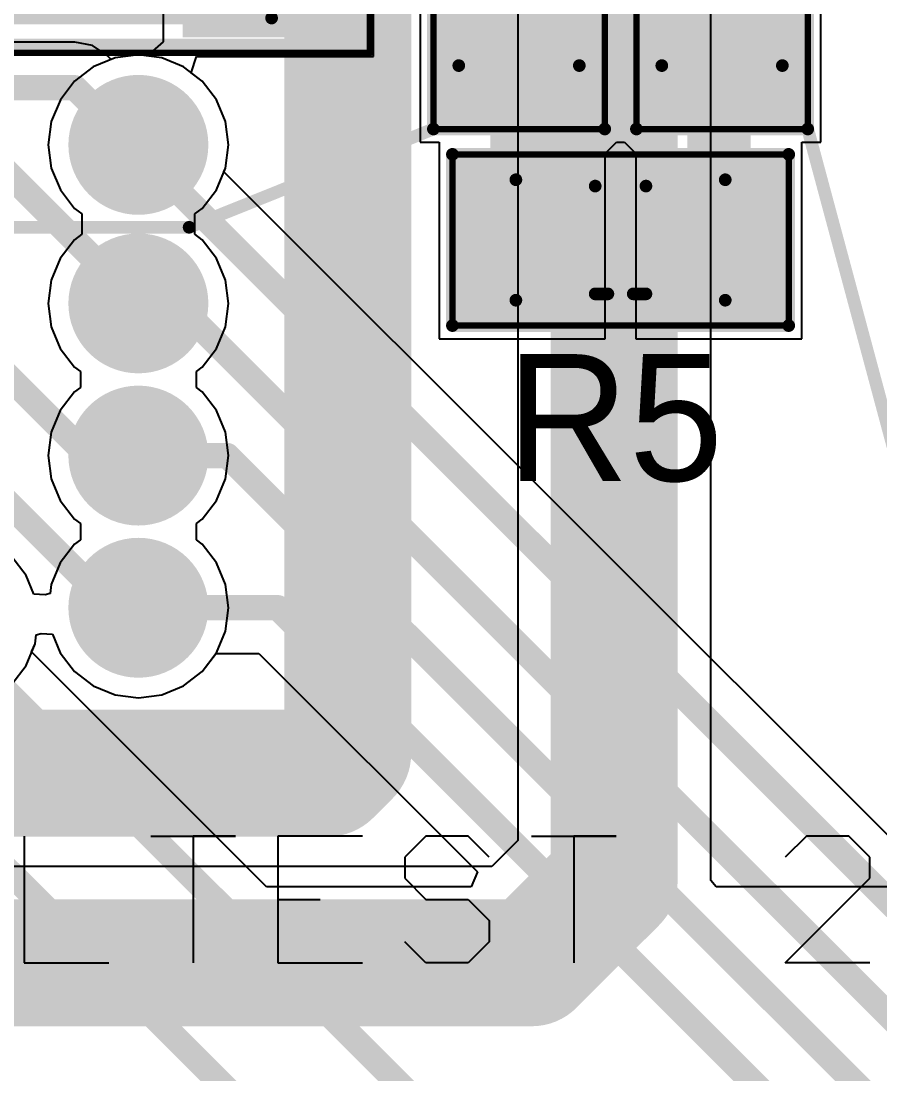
# Model space of a CAD drawing. Header units: millimetres. Extents: x 29.9 to 75.1, y 29.9 to 100.1.
# Drawn here: x 37.18 to 43.94, y 72.42 to 80.73 of the extents above; entities that cross this region are included whole.
import ezdxf

# ---------------------------------------------------------------- set-up
doc = ezdxf.new("R2010")
doc.units = ezdxf.units.MM
for name, color, linetype in [('BottomLayer', 5, 'Continuous'), ('BottomSolder', 6, 'Continuous'), ('Mechanical13', 56, 'Continuous'), ('Mechanical15', 56, 'Continuous'), ('MultiLayer', 9, 'Continuous'), ('TopLayer', 1, 'Continuous'), ('TopOverlay', 2, 'Continuous'), ('TopPaste', 8, 'Continuous'), ('TopSolder', 216, 'Continuous'), ('ViaHoleLayer', 16, 'Continuous')]:
    doc.layers.add(name, color=color, linetype=linetype)

# ---------------------------------------------------------------- blocks, each defined once
blk = doc.blocks.new('SMD_R_0603_1153')
at = {"layer": 'Mechanical13', "const_width": 0.0999998}
for points in [[(-0.8249996199999999, 0.47500032), (0.8249996199999999, 0.47500032)], [(-0.8249996199999999, 0.47500032), (-0.8249996199999999, -0.47500032)], [(0.8249996199999999, 0.47500032), (0.8249996199999999, -0.47500032)], [(-0.8249996199999999, -0.47500032), (0.8249996199999999, -0.47500032)]]:
    blk.add_lwpolyline(points, dxfattribs=at)
at = {"layer": 'Mechanical13', "const_width": 0.0499999}
for points in [[(-0.8499983, 0.47500032, 1), (-0.80000094, 0.47500032, 1)], [(-0.8499983, 0.47500032, 1), (-0.80000094, 0.47500032, 1)], [(0.80000094, 0.47500032, 1), (0.8499983, 0.47500032, 1)], [(0.80000094, 0.47500032, 1), (0.8499983, 0.47500032, 1)], [(-0.8499983, -0.47500032, 1), (-0.80000094, -0.47500032, 1)], [(-0.8499983, -0.47500032, 1), (-0.80000094, -0.47500032, 1)], [(0.80000094, -0.47500032, 1), (0.8499983, -0.47500032, 1)], [(0.80000094, -0.47500032, 1), (0.8499983, -0.47500032, 1)]]:
    blk.add_lwpolyline(points, format="xyb", close=True, dxfattribs=at)
at = {"layer": 'Mechanical15', "const_width": 0.0499999}
for points in [[(-1.32500116, 0.67499992), (1.32500116, 0.67499992)], [(-1.32500116, 0.67499992), (-1.32500116, -0.67499992)], [(1.32500116, 0.67499992), (1.32500116, -0.67499992)], [(-1.32500116, -0.67499992), (1.32500116, -0.67499992)]]:
    blk.add_lwpolyline(points, dxfattribs=at)
at = {"layer": 'Mechanical15', "const_width": 0.02499868}
for points in [[(-1.3375005, 0.67499992, 1), (-1.31250182, 0.67499992, 1)], [(-1.3375005, 0.67499992, 1), (-1.31250182, 0.67499992, 1)], [(1.31250182, 0.67499992, 1), (1.3375005, 0.67499992, 1)], [(1.31250182, 0.67499992, 1), (1.3375005, 0.67499992, 1)], [(-1.3375005, -0.67499992, 1), (-1.31250182, -0.67499992, 1)], [(-1.3375005, -0.67499992, 1), (-1.31250182, -0.67499992, 1)], [(1.31250182, -0.67499992, 1), (1.3375005, -0.67499992, 1)], [(1.31250182, -0.67499992, 1), (1.3375005, -0.67499992, 1)]]:
    blk.add_lwpolyline(points, format="xyb", close=True, dxfattribs=at)
at = {"layer": 'TopLayer'}
for points in [[(-0.37500052, -0.52500022), (-0.37500052, 0.52500022), (-1.17499892, -0.52500022), (-1.17499892, 0.52500022)], [(1.17499892, -0.52500022), (1.17499892, 0.52500022), (0.37500052, -0.52500022), (0.37500052, 0.52500022)]]:
    blk.add_solid(points, dxfattribs=at)
at = {"layer": 'TopOverlay', "const_width": 0.0999998}
for points in [[(-1.32500116, 0.67499992), (-1.32500116, -0.67499992)], [(-1.32500116, 0.67499992), (1.32500116, 0.67499992)], [(1.32500116, 0.67499992), (1.32500116, -0.67499992)], [(-0.1999996, 0.42500042), (-0.0999998, 0.42500042)], [(-0.0999998, 0.42500042), (0.0999998, 0.42500042)], [(0.0999998, 0.42500042), (0.1999996, 0.42500042)], [(-0.1999996, -0.42500042), (0.1999996, -0.42500042)], [(-1.32500116, -0.67499992), (1.32500116, -0.67499992)]]:
    blk.add_lwpolyline(points, dxfattribs=at)
at = {"layer": 'TopOverlay', "const_width": 0.0499999}
for points in [[(-1.34999984, 0.67499992, 1), (-1.30000248, 0.67499992, 1)], [(-1.34999984, 0.67499992, 1), (-1.30000248, 0.67499992, 1)], [(1.30000248, 0.67499992, 1), (1.34999984, 0.67499992, 1)], [(1.30000248, 0.67499992, 1), (1.34999984, 0.67499992, 1)], [(-0.22499828, 0.42500042, 1), (-0.17500092, 0.42500042, 1)], [(-0.12499848, 0.42500042, 1), (-0.07500111999999999, 0.42500042, 1)], [(-0.12499848, 0.42500042, 1), (-0.07500111999999999, 0.42500042, 1)], [(0.07500111999999999, 0.42500042, 1), (0.12499848, 0.42500042, 1)], [(0.07500111999999999, 0.42500042, 1), (0.12499848, 0.42500042, 1)], [(0.17500092, 0.42500042, 1), (0.22499828, 0.42500042, 1)], [(-0.22499828, -0.42500042, 1), (-0.17500092, -0.42500042, 1)], [(0.17500092, -0.42500042, 1), (0.22499828, -0.42500042, 1)], [(-1.34999984, -0.67499992, 1), (-1.30000248, -0.67499992, 1)], [(-1.34999984, -0.67499992, 1), (-1.30000248, -0.67499992, 1)], [(1.30000248, -0.67499992, 1), (1.34999984, -0.67499992, 1)], [(1.30000248, -0.67499992, 1), (1.34999984, -0.67499992, 1)]]:
    blk.add_lwpolyline(points, format="xyb", close=True, dxfattribs=at)
at = {"layer": 'TopPaste'}
for points in [[(-0.37500052, -0.52500022), (-0.37500052, 0.52500022), (-1.17499892, -0.52500022), (-1.17499892, 0.52500022)], [(1.17499892, -0.52500022), (1.17499892, 0.52500022), (0.37500052, -0.52500022), (0.37500052, 0.52500022)]]:
    blk.add_solid(points, dxfattribs=at)
at = {"layer": 'TopSolder'}
for points in [[(-0.27340052, -0.6266002199999999), (-0.27340052, 0.6266002199999999), (-1.27659892, -0.6266002199999999), (-1.27659892, 0.6266002199999999)], [(1.27659892, -0.6266002199999999), (1.27659892, 0.6266002199999999), (0.27340052, -0.6266002199999999), (0.27340052, 0.6266002199999999)]]:
    blk.add_solid(points, dxfattribs=at)
blk = doc.blocks.new('SMD_R_0603_1155')
at = {"layer": 'Mechanical13', "const_width": 0.0999998}
for points in [[(0.8249996199999999, 0.47500032), (-0.8249996199999999, 0.47500032)], [(-0.8249996199999999, 0.47500032), (-0.8249996199999999, -0.47500032)], [(0.8249996199999999, 0.47500032), (0.8249996199999999, -0.47500032)], [(0.8249996199999999, -0.47500032), (-0.8249996199999999, -0.47500032)]]:
    blk.add_lwpolyline(points, dxfattribs=at)
at = {"layer": 'Mechanical13', "const_width": 0.0499999}
for points in [[(-0.8499983, 0.47500032, 1), (-0.80000094, 0.47500032, 1)], [(-0.8499983, 0.47500032, 1), (-0.80000094, 0.47500032, 1)], [(0.80000094, 0.47500032, 1), (0.8499983, 0.47500032, 1)], [(0.80000094, 0.47500032, 1), (0.8499983, 0.47500032, 1)], [(-0.8499983, -0.47500032, 1), (-0.80000094, -0.47500032, 1)], [(-0.8499983, -0.47500032, 1), (-0.80000094, -0.47500032, 1)], [(0.80000094, -0.47500032, 1), (0.8499983, -0.47500032, 1)], [(0.80000094, -0.47500032, 1), (0.8499983, -0.47500032, 1)]]:
    blk.add_lwpolyline(points, format="xyb", close=True, dxfattribs=at)
at = {"layer": 'Mechanical15', "const_width": 0.0499999}
for points in [[(1.32500116, 0.67499992), (-1.32500116, 0.67499992)], [(-1.32500116, 0.67499992), (-1.32500116, -0.67499992)], [(1.32500116, 0.67499992), (1.32500116, -0.67499992)], [(1.32500116, -0.67499992), (-1.32500116, -0.67499992)]]:
    blk.add_lwpolyline(points, dxfattribs=at)
at = {"layer": 'Mechanical15', "const_width": 0.02499868}
for points in [[(-1.3375005, 0.67499992, 1), (-1.31250182, 0.67499992, 1)], [(-1.3375005, 0.67499992, 1), (-1.31250182, 0.67499992, 1)], [(1.31250182, 0.67499992, 1), (1.3375005, 0.67499992, 1)], [(1.31250182, 0.67499992, 1), (1.3375005, 0.67499992, 1)], [(-1.3375005, -0.67499992, 1), (-1.31250182, -0.67499992, 1)], [(-1.3375005, -0.67499992, 1), (-1.31250182, -0.67499992, 1)], [(1.31250182, -0.67499992, 1), (1.3375005, -0.67499992, 1)], [(1.31250182, -0.67499992, 1), (1.3375005, -0.67499992, 1)]]:
    blk.add_lwpolyline(points, format="xyb", close=True, dxfattribs=at)
at = {"layer": 'TopLayer'}
for points in [[(-0.37500052, -0.52500022), (-0.37500052, 0.52500022), (-1.17499892, -0.52500022), (-1.17499892, 0.52500022)], [(1.17499892, -0.52500022), (1.17499892, 0.52500022), (0.37500052, -0.52500022), (0.37500052, 0.52500022)]]:
    blk.add_solid(points, dxfattribs=at)
at = {"layer": 'TopOverlay', "const_width": 0.0999998}
for points in [[(-1.32500116, 0.67499992), (-1.32500116, -0.67499992)], [(1.32500116, 0.67499992), (-1.32500116, 0.67499992)], [(1.32500116, 0.67499992), (1.32500116, -0.67499992)], [(-0.0999998, 0.42500042), (-0.1999996, 0.42500042)], [(0.0999998, 0.42500042), (-0.0999998, 0.42500042)], [(0.1999996, 0.42500042), (0.0999998, 0.42500042)], [(0.1999996, -0.42500042), (-0.1999996, -0.42500042)], [(1.32500116, -0.67499992), (-1.32500116, -0.67499992)]]:
    blk.add_lwpolyline(points, dxfattribs=at)
at = {"layer": 'TopOverlay', "const_width": 0.0499999}
for points in [[(-1.34999984, 0.67499992, 1), (-1.30000248, 0.67499992, 1)], [(-1.34999984, 0.67499992, 1), (-1.30000248, 0.67499992, 1)], [(1.30000248, 0.67499992, 1), (1.34999984, 0.67499992, 1)], [(1.30000248, 0.67499992, 1), (1.34999984, 0.67499992, 1)], [(-0.22499828, 0.42500042, 1), (-0.17500092, 0.42500042, 1)], [(-0.12499848, 0.42500042, 1), (-0.07500111999999999, 0.42500042, 1)], [(-0.12499848, 0.42500042, 1), (-0.07500111999999999, 0.42500042, 1)], [(0.07500111999999999, 0.42500042, 1), (0.12499848, 0.42500042, 1)], [(0.07500111999999999, 0.42500042, 1), (0.12499848, 0.42500042, 1)], [(0.17500092, 0.42500042, 1), (0.22499828, 0.42500042, 1)], [(-0.22499828, -0.42500042, 1), (-0.17500092, -0.42500042, 1)], [(0.17500092, -0.42500042, 1), (0.22499828, -0.42500042, 1)], [(-1.34999984, -0.67499992, 1), (-1.30000248, -0.67499992, 1)], [(-1.34999984, -0.67499992, 1), (-1.30000248, -0.67499992, 1)], [(1.30000248, -0.67499992, 1), (1.34999984, -0.67499992, 1)], [(1.30000248, -0.67499992, 1), (1.34999984, -0.67499992, 1)]]:
    blk.add_lwpolyline(points, format="xyb", close=True, dxfattribs=at)
at = {"layer": 'TopPaste'}
for points in [[(-0.37500052, -0.52500022), (-0.37500052, 0.52500022), (-1.17499892, -0.52500022), (-1.17499892, 0.52500022)], [(1.17499892, -0.52500022), (1.17499892, 0.52500022), (0.37500052, -0.52500022), (0.37500052, 0.52500022)]]:
    blk.add_solid(points, dxfattribs=at)
at = {"layer": 'TopSolder'}
for points in [[(-0.27340052, -0.6266002199999999), (-0.27340052, 0.6266002199999999), (-1.27659892, -0.6266002199999999), (-1.27659892, 0.6266002199999999)], [(1.27659892, -0.6266002199999999), (1.27659892, 0.6266002199999999), (0.27340052, -0.6266002199999999), (0.27340052, 0.6266002199999999)]]:
    blk.add_solid(points, dxfattribs=at)
blk = doc.blocks.new('SMD_R_0603_1156')
at = {"layer": 'Mechanical13', "const_width": 0.0999998}
for points in [[(-0.8249996199999999, 0.47500032), (0.8249996199999999, 0.47500032)], [(-0.8249996199999999, 0.47500032), (-0.8249996199999999, -0.47500032)], [(0.8249996199999999, 0.47500032), (0.8249996199999999, -0.47500032)], [(-0.8249996199999999, -0.47500032), (0.8249996199999999, -0.47500032)]]:
    blk.add_lwpolyline(points, dxfattribs=at)
at = {"layer": 'Mechanical13', "const_width": 0.0499999}
for points in [[(-0.8499983, 0.47500032, 1), (-0.80000094, 0.47500032, 1)], [(-0.8499983, 0.47500032, 1), (-0.80000094, 0.47500032, 1)], [(0.80000094, 0.47500032, 1), (0.8499983, 0.47500032, 1)], [(0.80000094, 0.47500032, 1), (0.8499983, 0.47500032, 1)], [(-0.8499983, -0.47500032, 1), (-0.80000094, -0.47500032, 1)], [(-0.8499983, -0.47500032, 1), (-0.80000094, -0.47500032, 1)], [(0.80000094, -0.47500032, 1), (0.8499983, -0.47500032, 1)], [(0.80000094, -0.47500032, 1), (0.8499983, -0.47500032, 1)]]:
    blk.add_lwpolyline(points, format="xyb", close=True, dxfattribs=at)
at = {"layer": 'Mechanical15', "const_width": 0.0499999}
for points in [[(-1.32500116, 0.67499992), (1.32500116, 0.67499992)], [(-1.32500116, 0.67499992), (-1.32500116, -0.67499992)], [(1.32500116, 0.67499992), (1.32500116, -0.67499992)], [(-1.32500116, -0.67499992), (1.32500116, -0.67499992)]]:
    blk.add_lwpolyline(points, dxfattribs=at)
at = {"layer": 'Mechanical15', "const_width": 0.02499868}
for points in [[(-1.3375005, 0.67499992, 1), (-1.31250182, 0.67499992, 1)], [(-1.3375005, 0.67499992, 1), (-1.31250182, 0.67499992, 1)], [(1.31250182, 0.67499992, 1), (1.3375005, 0.67499992, 1)], [(1.31250182, 0.67499992, 1), (1.3375005, 0.67499992, 1)], [(-1.3375005, -0.67499992, 1), (-1.31250182, -0.67499992, 1)], [(-1.3375005, -0.67499992, 1), (-1.31250182, -0.67499992, 1)], [(1.31250182, -0.67499992, 1), (1.3375005, -0.67499992, 1)], [(1.31250182, -0.67499992, 1), (1.3375005, -0.67499992, 1)]]:
    blk.add_lwpolyline(points, format="xyb", close=True, dxfattribs=at)
at = {"layer": 'TopLayer'}
for points in [[(-0.37500052, -0.52500022), (-0.37500052, 0.52500022), (-1.17499892, -0.52500022), (-1.17499892, 0.52500022)], [(1.17499892, -0.52500022), (1.17499892, 0.52500022), (0.37500052, -0.52500022), (0.37500052, 0.52500022)]]:
    blk.add_solid(points, dxfattribs=at)
at = {"layer": 'TopOverlay', "const_width": 0.0999998}
for points in [[(-1.32500116, 0.67499992), (-1.32500116, -0.67499992)], [(-1.32500116, 0.67499992), (1.32500116, 0.67499992)], [(1.32500116, 0.67499992), (1.32500116, -0.67499992)], [(-0.1999996, 0.42500042), (-0.0999998, 0.42500042)], [(-0.0999998, 0.42500042), (0.0999998, 0.42500042)], [(0.0999998, 0.42500042), (0.1999996, 0.42500042)], [(-0.1999996, -0.42500042), (0.1999996, -0.42500042)], [(-1.32500116, -0.67499992), (1.32500116, -0.67499992)]]:
    blk.add_lwpolyline(points, dxfattribs=at)
at = {"layer": 'TopOverlay', "const_width": 0.0499999}
for points in [[(-1.34999984, 0.67499992, 1), (-1.30000248, 0.67499992, 1)], [(-1.34999984, 0.67499992, 1), (-1.30000248, 0.67499992, 1)], [(1.30000248, 0.67499992, 1), (1.34999984, 0.67499992, 1)], [(1.30000248, 0.67499992, 1), (1.34999984, 0.67499992, 1)], [(-0.22499828, 0.42500042, 1), (-0.17500092, 0.42500042, 1)], [(-0.12499848, 0.42500042, 1), (-0.07500111999999999, 0.42500042, 1)], [(-0.12499848, 0.42500042, 1), (-0.07500111999999999, 0.42500042, 1)], [(0.07500111999999999, 0.42500042, 1), (0.12499848, 0.42500042, 1)], [(0.07500111999999999, 0.42500042, 1), (0.12499848, 0.42500042, 1)], [(0.17500092, 0.42500042, 1), (0.22499828, 0.42500042, 1)], [(-0.22499828, -0.42500042, 1), (-0.17500092, -0.42500042, 1)], [(0.17500092, -0.42500042, 1), (0.22499828, -0.42500042, 1)], [(-1.34999984, -0.67499992, 1), (-1.30000248, -0.67499992, 1)], [(-1.34999984, -0.67499992, 1), (-1.30000248, -0.67499992, 1)], [(1.30000248, -0.67499992, 1), (1.34999984, -0.67499992, 1)], [(1.30000248, -0.67499992, 1), (1.34999984, -0.67499992, 1)]]:
    blk.add_lwpolyline(points, format="xyb", close=True, dxfattribs=at)
at = {"layer": 'TopPaste'}
for points in [[(-0.37500052, -0.52500022), (-0.37500052, 0.52500022), (-1.17499892, -0.52500022), (-1.17499892, 0.52500022)], [(1.17499892, -0.52500022), (1.17499892, 0.52500022), (0.37500052, -0.52500022), (0.37500052, 0.52500022)]]:
    blk.add_solid(points, dxfattribs=at)
at = {"layer": 'TopSolder'}
for points in [[(-0.27340052, -0.6266002199999999), (-0.27340052, 0.6266002199999999), (-1.27659892, -0.6266002199999999), (-1.27659892, 0.6266002199999999)], [(1.27659892, -0.6266002199999999), (1.27659892, 0.6266002199999999), (0.27340052, -0.6266002199999999), (0.27340052, 0.6266002199999999)]]:
    blk.add_solid(points, dxfattribs=at)
blk = doc.blocks.new('SMD_C_1210_1207')
at = {"layer": 'Mechanical13', "const_width": 0.0999998}
for points in [[(-1.75000158, 1.34999984), (-1.75000158, -1.34999984)], [(1.74999904, 1.34999984), (-1.75000158, 1.34999984)], [(1.74999904, 1.34999984), (1.74999904, -1.34999984)], [(1.74999904, -1.34999984), (-1.75000158, -1.34999984)]]:
    blk.add_lwpolyline(points, dxfattribs=at)
at = {"layer": 'Mechanical13', "const_width": 0.0499999}
for points in [[(-1.77500026, 1.34999984, 1), (-1.7250029, 1.34999984, 1)], [(-1.77500026, 1.34999984, 1), (-1.7250029, 1.34999984, 1)], [(1.72500036, 1.34999984, 1), (1.77499772, 1.34999984, 1)], [(1.72500036, 1.34999984, 1), (1.77499772, 1.34999984, 1)], [(-1.77500026, -1.34999984, 1), (-1.7250029, -1.34999984, 1)], [(-1.77500026, -1.34999984, 1), (-1.7250029, -1.34999984, 1)], [(1.72500036, -1.34999984, 1), (1.77499772, -1.34999984, 1)], [(1.72500036, -1.34999984, 1), (1.77499772, -1.34999984, 1)]]:
    blk.add_lwpolyline(points, format="xyb", close=True, dxfattribs=at)
at = {"layer": 'Mechanical15'}
for points, const_width in [([(-2.52499876, 1.62500056), (-2.52499876, -1.59999934)], 0.0499999), ([(2.52499876, 1.62500056), (-2.52499876, 1.62500056)], 0.0499999), ([(2.52499876, 1.62500056), (2.52499876, -1.59999934)], 0.0499999), ([(0, 0.499999), (0, -0.499999)], 0.0999998), ([(0.499999, 0), (-0.50000154, 0)], 0.0999998), ([(2.52499876, -1.59999934), (-2.52499876, -1.59999934)], 0.0499999)]:
    blk.add_lwpolyline(points, dxfattribs=dict(at, const_width=const_width))
for points, const_width in [([(-2.5374981, 1.62500056, 1), (-2.51249942, 1.62500056, 1)], 0.02499868), ([(-2.5374981, 1.62500056, 1), (-2.51249942, 1.62500056, 1)], 0.02499868), ([(2.51249942, 1.62500056, 1), (2.5374981, 1.62500056, 1)], 0.02499868), ([(2.51249942, 1.62500056, 1), (2.5374981, 1.62500056, 1)], 0.02499868), ([(-0.02499868, 0.499999, 1), (0.02499868, 0.499999, 1)], 0.0499999), ([(-0.52500022, 0, 1), (-0.47500286, 0, 1)], 0.0499999), ([(0.47500032, 0, 1), (0.52499768, 0, 1)], 0.0499999), ([(-0.02499868, -0.499999, 1), (0.02499868, -0.499999, 1)], 0.0499999), ([(-2.5374981, -1.59999934, 1), (-2.51249942, -1.59999934, 1)], 0.02499868), ([(-2.5374981, -1.59999934, 1), (-2.51249942, -1.59999934, 1)], 0.02499868), ([(2.51249942, -1.59999934, 1), (2.5374981, -1.59999934, 1)], 0.02499868), ([(2.51249942, -1.59999934, 1), (2.5374981, -1.59999934, 1)], 0.02499868)]:
    blk.add_lwpolyline(points, format="xyb", close=True, dxfattribs=dict(at, const_width=const_width))
at = {"layer": 'TopLayer'}
for points in [[(-1.15000024, -1.39999974), (-1.15000024, 1.39999974), (-2.30000048, -1.39999974), (-2.30000048, 1.39999974)], [(2.30000048, -1.39999974), (2.30000048, 1.39999974), (1.15000024, -1.39999974), (1.15000024, 1.39999974)]]:
    blk.add_solid(points, dxfattribs=at)
at = {"layer": 'TopOverlay'}
for points, const_width in [([(-2.47499886, 1.57499812), (-2.47499886, -1.54999944)], 0.127), ([(2.47499886, 1.57499812), (-2.47499886, 1.57499812)], 0.127), ([(2.47499886, 1.57499812), (2.47499886, -1.54999944)], 0.127), ([(0.7499985, 1.29999994), (-0.75000104, 1.29999994)], 0.1999996), ([(0.7499985, -1.29999994), (-0.75000104, -1.29999994)], 0.1999996), ([(2.47499886, -1.54999944), (-2.47499886, -1.54999944)], 0.127)]:
    blk.add_lwpolyline(points, dxfattribs=dict(at, const_width=const_width))
for points, const_width in [([(-2.50674886, 1.57499812, 1), (-2.44324886, 1.57499812, 1)], 0.0635), ([(-2.50674886, 1.57499812, 1), (-2.44324886, 1.57499812, 1)], 0.0635), ([(2.44324886, 1.57499812, 1), (2.50674886, 1.57499812, 1)], 0.0635), ([(2.44324886, 1.57499812, 1), (2.50674886, 1.57499812, 1)], 0.0635), ([(-0.80000094, 1.29999994, 1), (-0.7000011399999999, 1.29999994, 1)], 0.0999998), ([(0.6999985999999999, 1.29999994, 1), (0.7999984, 1.29999994, 1)], 0.0999998), ([(-0.80000094, -1.29999994, 1), (-0.7000011399999999, -1.29999994, 1)], 0.0999998), ([(0.6999985999999999, -1.29999994, 1), (0.7999984, -1.29999994, 1)], 0.0999998), ([(-2.50674886, -1.54999944, 1), (-2.44324886, -1.54999944, 1)], 0.0635), ([(-2.50674886, -1.54999944, 1), (-2.44324886, -1.54999944, 1)], 0.0635), ([(2.44324886, -1.54999944, 1), (2.50674886, -1.54999944, 1)], 0.0635), ([(2.44324886, -1.54999944, 1), (2.50674886, -1.54999944, 1)], 0.0635)]:
    blk.add_lwpolyline(points, format="xyb", close=True, dxfattribs=dict(at, const_width=const_width))
at = {"layer": 'TopPaste'}
for points in [[(-1.15000024, -1.39999974), (-1.15000024, 1.39999974), (-2.30000048, -1.39999974), (-2.30000048, 1.39999974)], [(2.30000048, -1.39999974), (2.30000048, 1.39999974), (1.15000024, -1.39999974), (1.15000024, 1.39999974)]]:
    blk.add_solid(points, dxfattribs=at)
at = {"layer": 'TopSolder'}
for points in [[(-1.04840024, -1.50159974), (-1.04840024, 1.50159974), (-2.40160048, -1.50159974), (-2.40160048, 1.50159974)], [(2.40160048, -1.50159974), (2.40160048, 1.50159974), (1.04840024, -1.50159974), (1.04840024, 1.50159974)]]:
    blk.add_solid(points, dxfattribs=at)

msp = doc.modelspace()

# ---------------------------------------------------------------- linework, layer by layer
at = {"layer": 'BottomLayer'}
for p, q in [((41.08949618, 82.59600194), (41.08949618, 74.2650153)), ((42.61050914, 73.95000449999999), (42.61050914, 82.59600194)), ((37.600001, 80.56093616), (33.24950424, 80.56093616)), ((37.73812366, 80.53346098), (37.600001, 80.56093616)), ((37.8552202, 80.45522136), (37.73812366, 80.53346098)), ((37.88676192, 80.42367963999999), (37.8552202, 80.45522136)), ((38.09999999999999, 80.46007784), (37.9162183, 80.43588179999999)), ((38.2837817, 80.43588179999999), (38.09999999999999, 80.46007784)), ((37.9162183, 80.43588179999999), (37.88676192, 80.42367963999999)), ((38.45503612, 80.36494468), (38.2837817, 80.43588179999999)), ((38.60209958, 80.25210263999999), (38.45503612, 80.36494468)), ((38.71494162, 80.10504171999999), (38.60209958, 80.25210263999999)), ((38.78587874, 79.93378476), (38.71494162, 80.10504171999999)), ((38.81007478, 79.75000306), (38.78587874, 79.93378476)), ((38.78587874, 79.56622136), (38.81007478, 79.75000306)), ((38.71494162, 79.39496439999999), (38.78587874, 79.56622136)), ((38.60209958, 79.24790347999999), (38.71494162, 79.39496439999999)), ((38.5461764, 79.20499271999999), (38.60209958, 79.24790347999999)), ((38.5461764, 79.04491175999999), (38.5461764, 79.20499271999999)), ((38.60208434, 79.00201369999999), (38.5461764, 79.04491175999999)), ((38.71492637999999, 78.85495024), (38.60208434, 79.00201369999999)), ((38.7858635, 78.68369582), (38.71492637999999, 78.85495024)), ((38.81005954, 78.49991412), (38.7858635, 78.68369582)), ((38.7858635, 78.31613242), (38.81005954, 78.49991412)), ((38.71492637999999, 78.14487799999999), (38.7858635, 78.31613242)), ((38.60208434, 77.99781454), (38.71492637999999, 78.14487799999999)), ((38.55725334, 77.96341532), (38.60208434, 77.99781454)), ((38.55725334, 77.83641532), (38.55725334, 77.96341532)), ((38.60208434, 77.80201609999999), (38.55725334, 77.83641532)), ((38.71492637999999, 77.65495263999999), (38.60208434, 77.80201609999999)), ((38.7858635, 77.48369822), (38.71492637999999, 77.65495263999999)), ((38.81005954, 77.29991652), (38.7858635, 77.48369822)), ((38.7858635, 77.11613482), (38.81005954, 77.29991652)), ((38.71492637999999, 76.9448804), (38.7858635, 77.11613482)), ((38.60208434, 76.79781693999999), (38.71492637999999, 76.9448804)), ((38.55725334, 76.76341771999999), (38.60208434, 76.79781693999999)), ((38.55725334, 76.63641772), (38.55725334, 76.76341771999999)), ((38.60208434, 76.6020185), (38.55725334, 76.63641772)), ((38.71492637999999, 76.45495504), (38.60208434, 76.6020185)), ((38.7858635, 76.28370061999999), (38.71492637999999, 76.45495504)), ((38.81005954, 76.09991892), (38.7858635, 76.28370061999999)), ((38.7858635, 75.91613722), (38.81005954, 76.09991892)), ((37.2858792, 75.8162187), (37.29524418, 75.88734631999999)), ((37.29524418, 75.88734631999999), (37.33493168, 75.89695768)), ((37.33493168, 75.89695768), (37.42398916, 75.89227645999999)), ((37.42398916, 75.89227645999999), (37.48504313999999, 75.7448828)), ((38.71492637999999, 75.7448828), (38.7858635, 75.91613722)), ((37.21494208, 75.64496428), (37.2858792, 75.8162187)), ((37.48504313999999, 75.7448828), (37.59788518, 75.59781934)), ((38.60208434, 75.59781934), (38.71492637999999, 75.7448828)), ((37.10210004, 75.49790082), (37.21494208, 75.64496428)), ((37.59788518, 75.59781934), (37.74494864, 75.4849773)), ((38.45502088, 75.4849773), (38.60208434, 75.59781934)), ((37.74494864, 75.4849773), (37.91620306, 75.41404018)), ((38.28376646, 75.41404018), (38.45502088, 75.4849773)), ((37.91620306, 75.41404018), (38.09998476, 75.38984414)), ((38.09998476, 75.38984414), (38.28376646, 75.41404018)), ((41.08949618, 74.2650153), (40.88498554, 74.06050212)), ((40.88498554, 74.06050212), (35.69386816, 74.06050212)), ((42.6543597, 73.90000205999999), (42.61050914, 73.95000449999999)), ((51.20000174, 73.90000205999999), (42.6543597, 73.90000205999999))]:
    msp.add_line(p, q, dxfattribs=at)
for points, const_width in [([(39.75000178, 74.9500025), (39.75000178, 83.60000044)], 1.00000054), ([(41.85000265999999, 73.95000196), (41.85000265999999, 83.60000044)], 1.00000054), ([(33.09999984, 80.20000216), (37.600001, 80.20000216)], 0.1999996), ([(37.600001, 80.20000216), (38.0500001, 79.75000306)], 0.1999996), ([(36.89989826, 79.70000062), (38.09998476, 78.49991412)], 0.1999996), ([(38.0500001, 79.75000306), (38.09999999999999, 79.75000306)], 0.1999996), ([(36.10009036, 78.89991332), (37.70008716, 77.29991652)], 0.1999996), ([(38.09998476, 78.49991412), (38.2999361, 78.29996278)], 0.1999996), ([(38.09998476, 78.30004152), (38.09998476, 78.49991412)], 0.1999996), ([(37.99998496, 78.20004172), (38.09998476, 78.30004152)], 0.1999996), ([(36.30000106, 77.70000207999999), (37.90008422, 76.09991892)], 0.1999996), ([(37.70008716, 77.29991652), (38.09998476, 77.29991652)], 0.1999996), ([(37.90008422, 76.09991892), (38.09998476, 76.09991892)], 0.1999996), ([(39.5959965, 74.79599721999999), (39.75000178, 74.9500025)], 1.00000054), ([(32.1959986, 74.79599721999999), (39.5959965, 74.79599721999999)], 1.00000054), ([(41.19999634, 73.29999563999999), (41.85000265999999, 73.95000196)], 1.00000054), ([(35.20000072, 73.29999563999999), (41.19999634, 73.29999563999999)], 1.00000054)]:
    msp.add_lwpolyline(points, dxfattribs=dict(at, const_width=const_width))
for points, const_width in [([(37.5500011, 80.20000216, 1), (37.65000089999999, 80.20000216, 1)], 0.0999998), ([(37.5500011, 80.20000216, 1), (37.65000089999999, 80.20000216, 1)], 0.0999998), ([(37.87499918, 79.75000306, 1), (38.32500082, 79.75000306, 1)], 0.4499991), ([(38.0000002, 79.75000306, 1), (38.09999999999999, 79.75000306, 1)], 0.0999998), ([(38.0000002, 79.75000306, 1), (38.09999999999999, 79.75000306, 1)], 0.0999998), ([(38.0500001, 79.75000306, 1), (38.1499999, 79.75000306, 1)], 0.0999998), ([(37.87498394, 78.49991412, 1), (38.32498558, 78.49991412, 1)], 0.4499991), ([(38.04998486, 78.49991412, 1), (38.14998466, 78.49991412, 1)], 0.0999998), ([(38.04998486, 78.49991412, 1), (38.14998466, 78.49991412, 1)], 0.0999998), ([(38.04998486, 78.49991412, 1), (38.14998466, 78.49991412, 1)], 0.0999998), ([(38.04998486, 78.30004152, 1), (38.14998466, 78.30004152, 1)], 0.0999998), ([(38.04998486, 78.30004152, 1), (38.14998466, 78.30004152, 1)], 0.0999998), ([(38.2499362, 78.29996278, 1), (38.349936, 78.29996278, 1)], 0.0999998), ([(37.94998506, 78.20004172, 1), (38.04998486, 78.20004172, 1)], 0.0999998), ([(37.87498394, 77.29991652, 1), (38.32498558, 77.29991652, 1)], 0.4499991), ([(37.65008726, 77.29991652, 1), (37.75008706, 77.29991652, 1)], 0.0999998), ([(37.65008726, 77.29991652, 1), (37.75008706, 77.29991652, 1)], 0.0999998), ([(38.04998486, 77.29991652, 1), (38.14998466, 77.29991652, 1)], 0.0999998), ([(37.87498394, 76.09991892, 1), (38.32498558, 76.09991892, 1)], 0.4499991), ([(37.85008432, 76.09991892, 1), (37.95008412, 76.09991892, 1)], 0.0999998), ([(37.85008432, 76.09991892, 1), (37.95008412, 76.09991892, 1)], 0.0999998), ([(38.04998486, 76.09991892, 1), (38.14998466, 76.09991892, 1)], 0.0999998), ([(39.50000228, 74.9500025, 1), (40.00000128, 74.9500025, 1)], 0.499999), ([(39.50000228, 74.9500025, 1), (40.00000128, 74.9500025, 1)], 0.499999), ([(39.345997, 74.79599721999999, 1), (39.845996, 74.79599721999999, 1)], 0.499999), ([(39.345997, 74.79599721999999, 1), (39.845996, 74.79599721999999, 1)], 0.499999), ([(41.60000316, 73.95000196, 1), (42.10000216, 73.95000196, 1)], 0.499999), ([(41.60000316, 73.95000196, 1), (42.10000216, 73.95000196, 1)], 0.499999), ([(40.94999684, 73.29999563999999, 1), (41.44999584, 73.29999563999999, 1)], 0.499999), ([(40.94999684, 73.29999563999999, 1), (41.44999584, 73.29999563999999, 1)], 0.499999)]:
    msp.add_lwpolyline(points, format="xyb", close=True, dxfattribs=dict(at, const_width=const_width))
at = {"layer": 'BottomSolder', "const_width": 0.5515991}
for points in [[(37.82419918, 79.75000306, 1), (38.37580081999999, 79.75000306, 1)], [(37.82418394, 78.49991412, 1), (38.37578558, 78.49991412, 1)], [(37.82418394, 77.29991652, 1), (38.37578558, 77.29991652, 1)], [(37.82418394, 76.09991892, 1), (38.37578558, 76.09991892, 1)]]:
    msp.add_lwpolyline(points, format="xyb", close=True, dxfattribs=at)
at = {"layer": 'MultiLayer', "const_width": 0.4499991}
for points in [[(37.87499918, 79.75000306, 1), (38.32500082, 79.75000306, 1)], [(37.87498394, 78.49991412, 1), (38.32498558, 78.49991412, 1)], [(37.87498394, 77.29991652, 1), (38.32498558, 77.29991652, 1)], [(37.87498394, 76.09991892, 1), (38.32498558, 76.09991892, 1)]]:
    msp.add_lwpolyline(points, format="xyb", close=True, dxfattribs=at)
at = {"layer": 'TopLayer'}
for p, q in [((38.29600164, 83.75400064), (38.29600164, 80.56237125999999)), ((39.95400188, 80.44600116), (39.95400188, 83.52727516)), ((40.3210014, 81.07899963999999), (40.3210014, 79.77100123999999)), ((43.47900118, 79.77100123999999), (43.47900118, 80.94600016)), ((38.29600164, 80.56237125999999), (38.1689991, 80.45099225999999)), ((38.09999999999999, 80.46007784), (37.9162183, 80.43588179999999)), ((38.1689991, 80.45099225999999), (38.09999999999999, 80.46007784)), ((37.9162183, 80.43588179999999), (37.74496388, 80.36494468)), ((38.51491408, 80.31900116), (38.55802296, 80.44600116)), ((38.55802296, 80.44600116), (39.95400188, 80.44600116)), ((37.74496388, 80.36494468), (37.59790041999999, 80.25210263999999)), ((38.60209958, 80.25210263999999), (38.51491408, 80.31900116)), ((37.59790041999999, 80.25210263999999), (37.48505838, 80.10504171999999)), ((38.71494162, 80.10504171999999), (38.60209958, 80.25210263999999)), ((37.48505838, 80.10504171999999), (37.41412125999999, 79.93378476)), ((38.78587874, 79.93378476), (38.71494162, 80.10504171999999)), ((37.41412125999999, 79.93378476), (37.38992521999999, 79.75000306)), ((38.81007478, 79.75000306), (38.78587874, 79.93378476)), ((37.38992521999999, 79.75000306), (37.41412125999999, 79.56622136)), ((38.78587874, 79.56622136), (38.81007478, 79.75000306)), ((40.3210014, 79.77100123999999), (40.4710011, 79.77100123999999)), ((40.4710011, 79.77100123999999), (40.4710011, 78.22099926)), ((41.7789995, 79.681197), (41.86880374, 79.77099869999999)), ((41.86880374, 79.77099869999999), (41.9311963, 79.77099869999999)), ((41.9311963, 79.77099869999999), (42.02100054, 79.681197)), ((43.32899894, 78.22099926), (43.32899894, 79.77100123999999)), ((43.32899894, 79.77100123999999), (43.47900118, 79.77100123999999)), ((41.7789995, 78.22099926), (41.7789995, 79.681197)), ((42.02100054, 79.681197), (42.02100054, 78.22099926)), ((37.41412125999999, 79.56622136), (37.48505838, 79.39496439999999)), ((38.77367658, 79.53676498), (38.78587874, 79.56622136)), ((44.4104395, 73.90000205999999), (38.77367658, 79.53676498)), ((37.48505838, 79.39496439999999), (37.59790041999999, 79.24790347999999)), ((37.59790041999999, 79.24790347999999), (37.65380836, 79.20500541999999)), ((37.65380836, 79.20500541999999), (37.65380836, 79.04492445999999)), ((37.65380836, 79.04492445999999), (37.59788518, 79.00201369999999)), ((37.59788518, 79.00201369999999), (37.48504313999999, 78.85495024)), ((37.48504313999999, 78.85495024), (37.41410602, 78.68369582)), ((37.41410602, 78.68369582), (37.38990998, 78.49991412)), ((37.38990998, 78.49991412), (37.41410602, 78.31613242)), ((37.41410602, 78.31613242), (37.48504313999999, 78.14487799999999)), ((40.4710011, 78.22099926), (41.7789995, 78.22099926)), ((42.02100054, 78.22099926), (43.32899894, 78.22099926)), ((37.48504313999999, 78.14487799999999), (37.59788518, 77.99781454)), ((37.59788518, 77.99781454), (37.64271618, 77.96341532)), ((37.64271618, 77.96341532), (37.64271618, 77.83641532)), ((37.59788518, 77.80201609999999), (37.48504313999999, 77.65495263999999)), ((37.64271618, 77.83641532), (37.59788518, 77.80201609999999)), ((37.48504313999999, 77.65495263999999), (37.41410602, 77.48369822)), ((37.41410602, 77.48369822), (37.38990998, 77.29991652)), ((37.38990998, 77.29991652), (37.41410602, 77.11613482)), ((37.41410602, 77.11613482), (37.48504313999999, 76.9448804)), ((37.48504313999999, 76.9448804), (37.59788518, 76.79781693999999)), ((37.59788518, 76.79781693999999), (37.64271618, 76.76341771999999)), ((37.64271618, 76.76341771999999), (37.64271618, 76.63641772)), ((37.64271618, 76.63641772), (37.59788518, 76.6020185)), ((37.59788518, 76.6020185), (37.48504313999999, 76.45495504)), ((37.21494208, 76.35503652), (37.10210004, 76.50209998)), ((37.48504313999999, 76.45495504), (37.41410602, 76.28370061999999)), ((37.27599606, 76.20764285999999), (37.21494208, 76.35503652)), ((37.41410602, 76.28370061999999), (37.40474104, 76.21257299999999)), ((37.36505354, 76.20296164), (37.27599606, 76.20764285999999)), ((37.40474104, 76.21257299999999), (37.36505354, 76.20296164)), ((37.2858792, 75.8162187), (37.29524418, 75.88734631999999)), ((37.29524418, 75.88734631999999), (37.33493168, 75.89695768)), ((37.33493168, 75.89695768), (37.42398916, 75.89227645999999)), ((37.42398916, 75.89227645999999), (37.48504313999999, 75.7448828)), ((37.25903393999999, 75.75140551999999), (37.2858792, 75.8162187)), ((39.1104374, 73.90000205999999), (37.25903393999999, 75.75140551999999)), ((37.48504313999999, 75.7448828), (37.59788518, 75.59781934)), ((38.60208434, 75.59781934), (38.7104001, 75.73898492)), ((38.7104001, 75.73898492), (39.05057976, 75.73898492)), ((39.05057976, 75.73898492), (40.77222986, 74.01733482)), ((37.59788518, 75.59781934), (37.74494864, 75.4849773)), ((38.45502088, 75.4849773), (38.60208434, 75.59781934)), ((37.74494864, 75.4849773), (37.91620306, 75.41404018)), ((38.28376646, 75.41404018), (38.45502088, 75.4849773)), ((37.91620306, 75.41404018), (38.09998476, 75.38984414)), ((38.09998476, 75.38984414), (38.28376646, 75.41404018)), ((40.77222986, 74.01733482), (40.72362696, 73.90000205999999)), ((40.72362696, 73.90000205999999), (39.1104374, 73.90000205999999))]:
    msp.add_line(p, q, dxfattribs=at)
for points, const_width in [([(41.10000162, 80.42500043999999), (41.1250003, 80.40000176)], 0.499999), ([(41.1250003, 78.99999948), (41.1250003, 80.40000176)], 0.499999), ([(42.67499974, 80.39999922), (42.70000096, 80.42500043999999)], 0.499999), ([(42.67499974, 78.99999948), (42.67499974, 80.39999922)], 0.499999), ([(38.09999999999999, 79.70000316), (38.09999999999999, 79.75000306)], 0.1999996), ([(38.09999999999999, 79.70000316), (47.6950024, 70.10500076)], 0.1999996), ([(37.79999806, 78.50000048), (38.0998984, 78.50000048)], 0.1999996), ([(37.79999806, 78.50000048), (37.99998496, 78.30001358)], 0.1999996), ([(38.0998984, 78.50000048), (38.09998476, 78.49991412)], 0.1999996), ([(38.09998476, 78.40001337999999), (38.09998476, 78.49991412)], 0.1999996), ([(38.09998476, 78.49991412), (38.4000883, 78.49991412)], 0.1999996), ([(38.4000883, 78.49991412), (46.80000038, 70.10000203999999)], 0.1999996), ([(37.99998496, 78.30001358), (38.09998476, 78.40001337999999)], 0.1999996), ([(37.99998496, 78.30001358), (38.09999999999999, 78.19999854)], 0.1999996), ([(38.09998476, 77.29991652), (38.80008496, 77.29991652)], 0.1999996), ([(38.80008496, 77.29991652), (46.00000198, 70.0999995)], 0.1999996), ([(34.20000018, 76.90000368), (40.00500254, 71.09500132)], 0.1999996), ([(38.09998476, 76.09991892), (39.20008416, 76.09991892)], 0.1999996), ([(39.20008416, 76.09991892), (45.1050025, 70.19500058)], 0.1999996), ([(36.7000028, 75.79999826), (40.90000202, 71.59999904)], 0.1999996)]:
    msp.add_lwpolyline(points, dxfattribs=dict(at, const_width=const_width))
for points, const_width in [([(40.97500314, 80.42500043999999, 1), (41.2250001, 80.42500043999999, 1)], 0.2499995), ([(41.00000181999999, 80.40000176, 1), (41.24999878, 80.40000176, 1)], 0.2499995), ([(41.00000181999999, 80.40000176, 1), (41.24999878, 80.40000176, 1)], 0.2499995), ([(42.55000125999999, 80.39999922, 1), (42.79999822, 80.39999922, 1)], 0.2499995), ([(42.55000125999999, 80.39999922, 1), (42.79999822, 80.39999922, 1)], 0.2499995), ([(42.57500247999999, 80.42500043999999, 1), (42.82499944, 80.42500043999999, 1)], 0.2499995), ([(37.87499918, 79.75000306, 1), (38.32500082, 79.75000306, 1)], 0.4499991), ([(38.0500001, 79.75000306, 1), (38.1499999, 79.75000306, 1)], 0.0999998), ([(38.0500001, 79.70000316, 1), (38.1499999, 79.70000316, 1)], 0.0999998), ([(38.0500001, 79.70000316, 1), (38.1499999, 79.70000316, 1)], 0.0999998), ([(41.00000181999999, 78.99999948, 1), (41.24999878, 78.99999948, 1)], 0.2499995), ([(42.55000125999999, 78.99999948, 1), (42.79999822, 78.99999948, 1)], 0.2499995), ([(37.87498394, 78.49991412, 1), (38.32498558, 78.49991412, 1)], 0.4499991), ([(37.74999816, 78.50000048, 1), (37.84999796, 78.50000048, 1)], 0.0999998), ([(37.74999816, 78.50000048, 1), (37.84999796, 78.50000048, 1)], 0.0999998), ([(38.0498985, 78.50000048, 1), (38.1498983, 78.50000048, 1)], 0.0999998), ([(38.0498985, 78.50000048, 1), (38.1498983, 78.50000048, 1)], 0.0999998), ([(38.04998486, 78.49991412, 1), (38.14998466, 78.49991412, 1)], 0.0999998), ([(38.04998486, 78.49991412, 1), (38.14998466, 78.49991412, 1)], 0.0999998), ([(38.04998486, 78.49991412, 1), (38.14998466, 78.49991412, 1)], 0.0999998), ([(38.3500884, 78.49991412, 1), (38.4500882, 78.49991412, 1)], 0.0999998), ([(38.3500884, 78.49991412, 1), (38.4500882, 78.49991412, 1)], 0.0999998), ([(38.04998486, 78.40001337999999, 1), (38.14998466, 78.40001337999999, 1)], 0.0999998), ([(38.04998486, 78.40001337999999, 1), (38.14998466, 78.40001337999999, 1)], 0.0999998), ([(37.94998506, 78.30001358, 1), (38.04998486, 78.30001358, 1)], 0.0999998), ([(37.94998506, 78.30001358, 1), (38.04998486, 78.30001358, 1)], 0.0999998), ([(37.94998506, 78.30001358, 1), (38.04998486, 78.30001358, 1)], 0.0999998), ([(38.0500001, 78.19999854, 1), (38.1499999, 78.19999854, 1)], 0.0999998), ([(37.87498394, 77.29991652, 1), (38.32498558, 77.29991652, 1)], 0.4499991), ([(38.04998486, 77.29991652, 1), (38.14998466, 77.29991652, 1)], 0.0999998), ([(38.75008506, 77.29991652, 1), (38.85008486, 77.29991652, 1)], 0.0999998), ([(38.75008506, 77.29991652, 1), (38.85008486, 77.29991652, 1)], 0.0999998), ([(37.87498394, 76.09991892, 1), (38.32498558, 76.09991892, 1)], 0.4499991), ([(38.04998486, 76.09991892, 1), (38.14998466, 76.09991892, 1)], 0.0999998), ([(39.15008426, 76.09991892, 1), (39.25008406, 76.09991892, 1)], 0.0999998), ([(39.15008426, 76.09991892, 1), (39.25008406, 76.09991892, 1)], 0.0999998)]:
    msp.add_lwpolyline(points, format="xyb", close=True, dxfattribs=dict(at, const_width=const_width))
at = {"layer": 'TopOverlay'}
for p, q in [((37.19967922, 74.29967868), (37.19967922, 73.30000072)), ((38.19935718, 74.29967868), (38.86580746, 74.29967868)), ((38.86580746, 74.29967868), (38.53258232, 74.29967868)), ((38.53258232, 74.29967868), (38.53258232, 73.30000072)), ((39.86548542, 74.29967868), (39.19903514, 74.29967868)), ((39.19903514, 74.29967868), (39.19903514, 73.30000072)), ((40.36532694, 74.29967868), (40.1987131, 74.13306483999999)), ((40.69855208, 74.29967868), (40.36532694, 74.29967868)), ((40.86516338, 74.13306483999999), (40.69855208, 74.29967868)), ((41.19839106, 74.29967868), (41.86484134, 74.29967868)), ((41.86484134, 74.29967868), (41.53161619999999, 74.29967868)), ((41.53161619999999, 74.29967868), (41.53161619999999, 73.30000072)), ((43.36436081999999, 74.29967868), (43.19774698, 74.13306483999999)), ((43.69758596, 74.29967868), (43.36436081999999, 74.29967868)), ((43.86419726, 74.13306483999999), (43.69758596, 74.29967868)), ((40.1987131, 74.13306483999999), (40.1987131, 73.96645099999999)), ((43.86419726, 73.96645099999999), (43.86419726, 74.13306483999999)), ((40.1987131, 73.96645099999999), (40.36532694, 73.79983969999999)), ((43.19774698, 73.30000072), (43.86419726, 73.96645099999999)), ((39.19903514, 73.79983969999999), (39.53226028, 73.79983969999999)), ((40.36532694, 73.79983969999999), (40.69855208, 73.79983969999999)), ((40.69855208, 73.79983969999999), (40.86516338, 73.63322586)), ((40.86516338, 73.63322586), (40.86516338, 73.46661456)), ((40.36532694, 73.30000072), (40.1987131, 73.46661456)), ((40.86516338, 73.46661456), (40.69855208, 73.30000072)), ((37.19967922, 73.30000072), (37.8661295, 73.30000072)), ((39.19903514, 73.30000072), (39.86548542, 73.30000072)), ((40.69855208, 73.30000072), (40.36532694, 73.30000072)), ((43.86419726, 73.30000072), (43.19774698, 73.30000072))]:
    msp.add_line(p, q, dxfattribs=at)
at = {"layer": 'TopOverlay', "const_width": 0.0999998}
for points in [[(38.50000173999999, 79.10000181999999), (40.4250017, 79.874999)], [(43.37500087999999, 79.874999), (44.20000049999999, 76.80000134)], [(34.80000152, 79.10000181999999), (38.50000173999999, 79.10000181999999)]]:
    msp.add_lwpolyline(points, dxfattribs=at)
at = {"layer": 'TopOverlay', "const_width": 0.0499999}
for points in [[(40.40000302, 79.874999, 1), (40.45000038, 79.874999, 1)], [(43.3500022, 79.874999, 1), (43.39999956, 79.874999, 1)], [(38.47500306, 79.10000181999999, 1), (38.52500042, 79.10000181999999, 1)], [(38.47500306, 79.10000181999999, 1), (38.52500042, 79.10000181999999, 1)]]:
    msp.add_lwpolyline(points, format="xyb", close=True, dxfattribs=at)
at = {"layer": 'TopSolder', "const_width": 0.5515991}
for points in [[(37.82419918, 79.75000306, 1), (38.37580081999999, 79.75000306, 1)], [(37.82418394, 78.49991412, 1), (38.37578558, 78.49991412, 1)], [(37.82418394, 77.29991652, 1), (38.37578558, 77.29991652, 1)], [(37.82418394, 76.09991892, 1), (38.37578558, 76.09991892, 1)]]:
    msp.add_lwpolyline(points, format="xyb", close=True, dxfattribs=at)
at = {"layer": 'ViaHoleLayer', "const_width": 0.2499995}
for points in [[(37.97500152, 79.75000306, 1), (38.22499848, 79.75000306, 1)], [(37.97498628, 78.49991412, 1), (38.22498324, 78.49991412, 1)], [(37.97498628, 77.29991652, 1), (38.22498324, 77.29991652, 1)], [(37.97498628, 76.09991892, 1), (38.22498324, 76.09991892, 1)]]:
    msp.add_lwpolyline(points, format="xyb", close=True, dxfattribs=at)

# ---------------------------------------------------------------- block references
for name, p, rotation in [('SMD_C_1210_1207', (37.4000014, 82.1000009), 180), ('SMD_R_0603_1156', (41.10000162, 81.20000016), 90), ('SMD_R_0603_1153', (42.70000096, 81.20000016), 90), ('SMD_R_0603_1155', (41.90000002, 78.99999948), 180)]:
    msp.add_blockref(name, p, dxfattribs=dict(rotation=rotation))

# ---------------------------------------------------------------- texts
at = {"layer": 'TopOverlay'}
msp.add_text('R5', height=1.00000054, dxfattribs=at).set_placement((41.00000181999999, 77.10000074))

doc.saveas('drawing.dxf')
